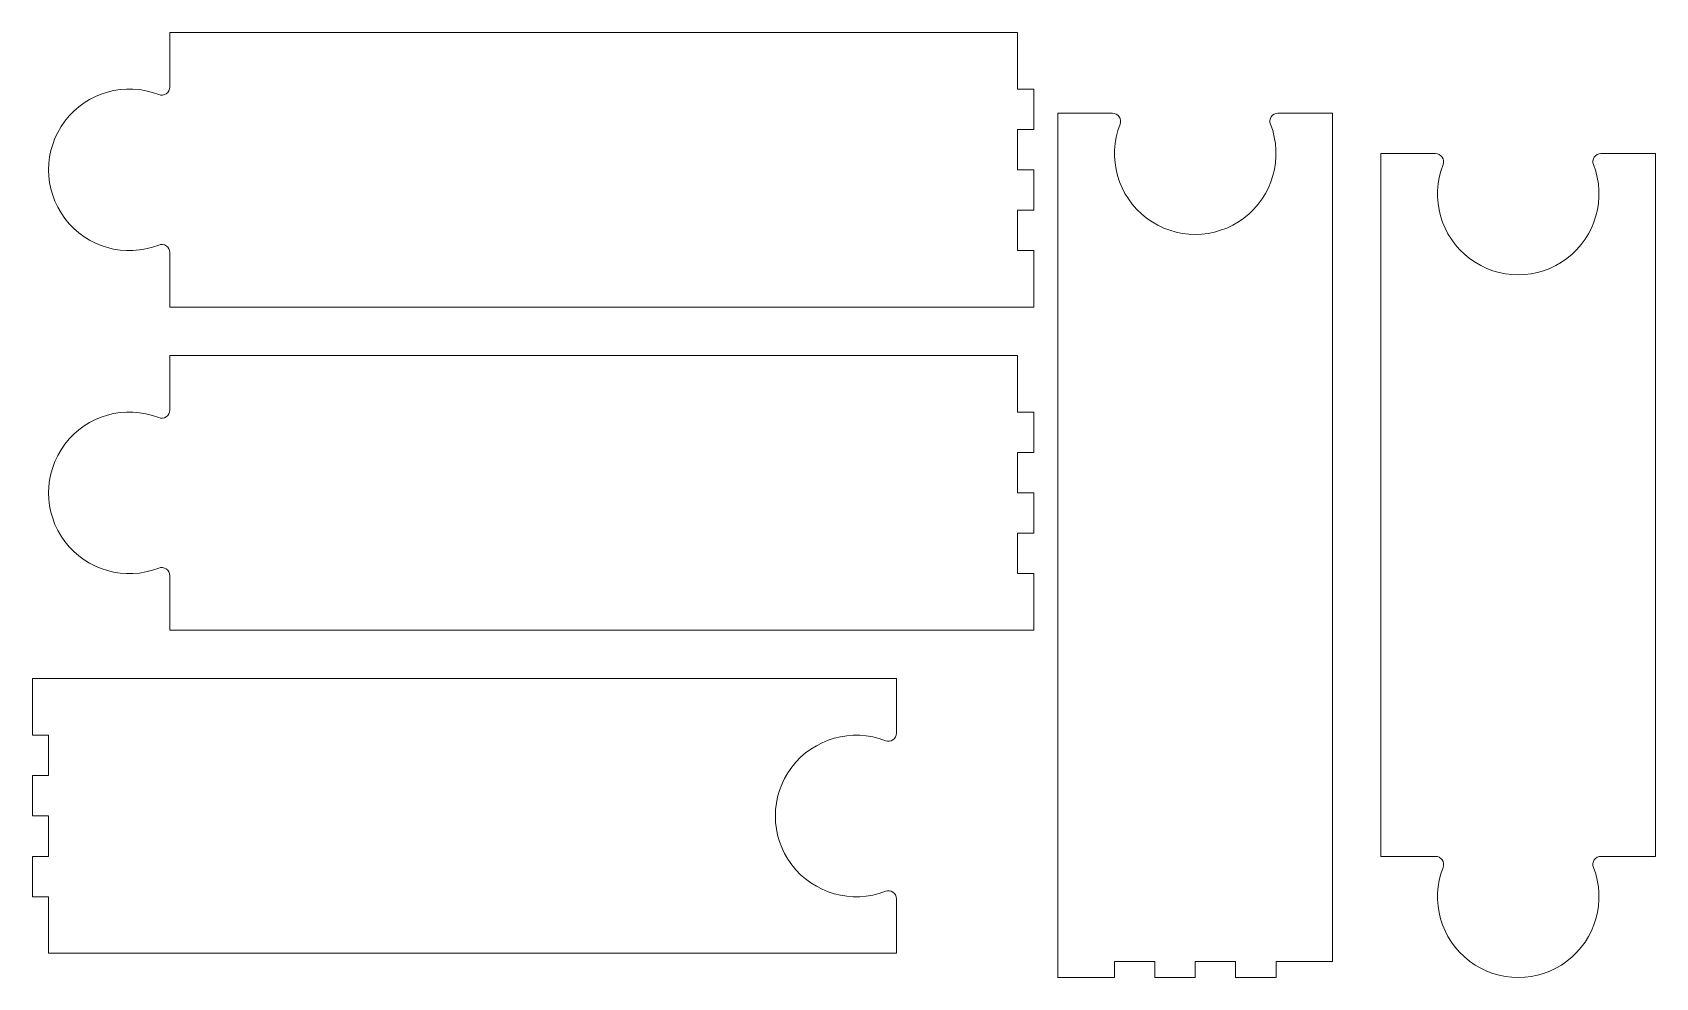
# Model space of a CAD drawing. Header units: millimetres. Extents: x 6 to 408, y 6 to 240.
import ezdxf

# ---------------------------------------------------------------- set-up
doc = ezdxf.new("R2010")
doc.units = ezdxf.units.MM
doc.layers.add('outline', color=1, linetype='CONTINUOUS', lineweight=0)

msp = doc.modelspace()

# ---------------------------------------------------------------- linework, layer by layer
at = {"layer": 'outline'}
for p, q in [((40, 240), (250, 240)), ((40, 240), (40, 226.49)), ((250, 240), (250, 226)), ((254, 226), (250, 226)), ((254, 216), (254, 226)), ((260, 6), (260, 220)), ((260, 220), (273.51, 220)), ((314.49, 220), (328, 220)), ((328, 10), (328, 220)), ((250, 206), (250, 216)), ((250, 216), (254, 216)), ((340, 210), (340, 36)), ((340, 210), (353.51, 210)), ((394.49, 210), (408, 210)), ((408, 210), (408, 36)), ((254, 206), (250, 206)), ((254, 196), (254, 206)), ((250, 186), (250, 196)), ((250, 196), (254, 196)), ((40, 172), (40, 185.51)), ((250, 186), (254, 186)), ((254, 186), (254, 172)), ((40, 172), (254, 172)), ((40, 160), (250, 160)), ((40, 160), (40, 146.49)), ((250, 160), (250, 146)), ((254, 146), (250, 146)), ((254, 136), (254, 146)), ((250, 126), (250, 136)), ((250, 136), (254, 136)), ((254, 126), (250, 126)), ((254, 116), (254, 126)), ((250, 106), (250, 116)), ((250, 116), (254, 116)), ((40, 92), (40, 105.51)), ((250, 106), (254, 106)), ((254, 106), (254, 92)), ((40, 92), (254, 92)), ((6, 80), (6, 66)), ((6, 80), (220, 80)), ((220, 80), (220, 66.49)), ((10, 66), (6, 66)), ((10, 66), (10, 56)), ((10, 56), (6, 56)), ((6, 56), (6, 46)), ((6, 46), (10, 46)), ((10, 46), (10, 36)), ((10, 36), (6, 36)), ((6, 36), (6, 26)), ((340, 36), (353.51, 36)), ((394.49, 36), (408, 36)), ((6, 26), (10, 26)), ((10, 12), (10, 26)), ((220, 25.51), (220, 12)), ((10, 12), (220, 12)), ((274, 10), (284, 10)), ((274, 10), (274, 6)), ((284, 10), (284, 6)), ((294, 6), (294, 10)), ((294, 10), (304, 10)), ((304, 10), (304, 6)), ((314, 6), (314, 10)), ((328, 10), (314, 10)), ((260, 6), (274, 6)), ((284, 6), (294, 6)), ((304, 6), (314, 6))]:
    msp.add_line(p, q, dxfattribs=at)
for centre, radius, start, end in [((30, 206), 20, 68.6763, 291.3237), ((38, 226.49), 2, 248.6763, 0), ((273.51, 218), 2, 338.6763, 90), ((294, 210), 20, 158.6763, 21.3237), ((314.49, 218), 2, 90, 201.3237), ((353.51, 208), 2, 338.6763, 90), ((394.49, 208), 2, 90, 201.3237), ((374, 200), 20, 158.6763, 21.3237), ((38, 185.51), 2, 0, 111.3237), ((30, 126), 20, 68.6763, 291.3237), ((38, 146.49), 2, 248.6763, 0), ((38, 105.51), 2, 0, 111.3237), ((210, 46), 20, 68.6763, 291.3237), ((218, 66.49), 2, 248.6763, 0), ((353.51, 34), 2, 338.6763, 90), ((374, 26), 20, 158.6763, 21.3237), ((394.49, 34), 2, 90, 201.3237), ((218, 25.51), 2, 0, 111.3237)]:
    msp.add_arc(centre, radius, start, end, dxfattribs=at)

doc.saveas('drawing.dxf')
